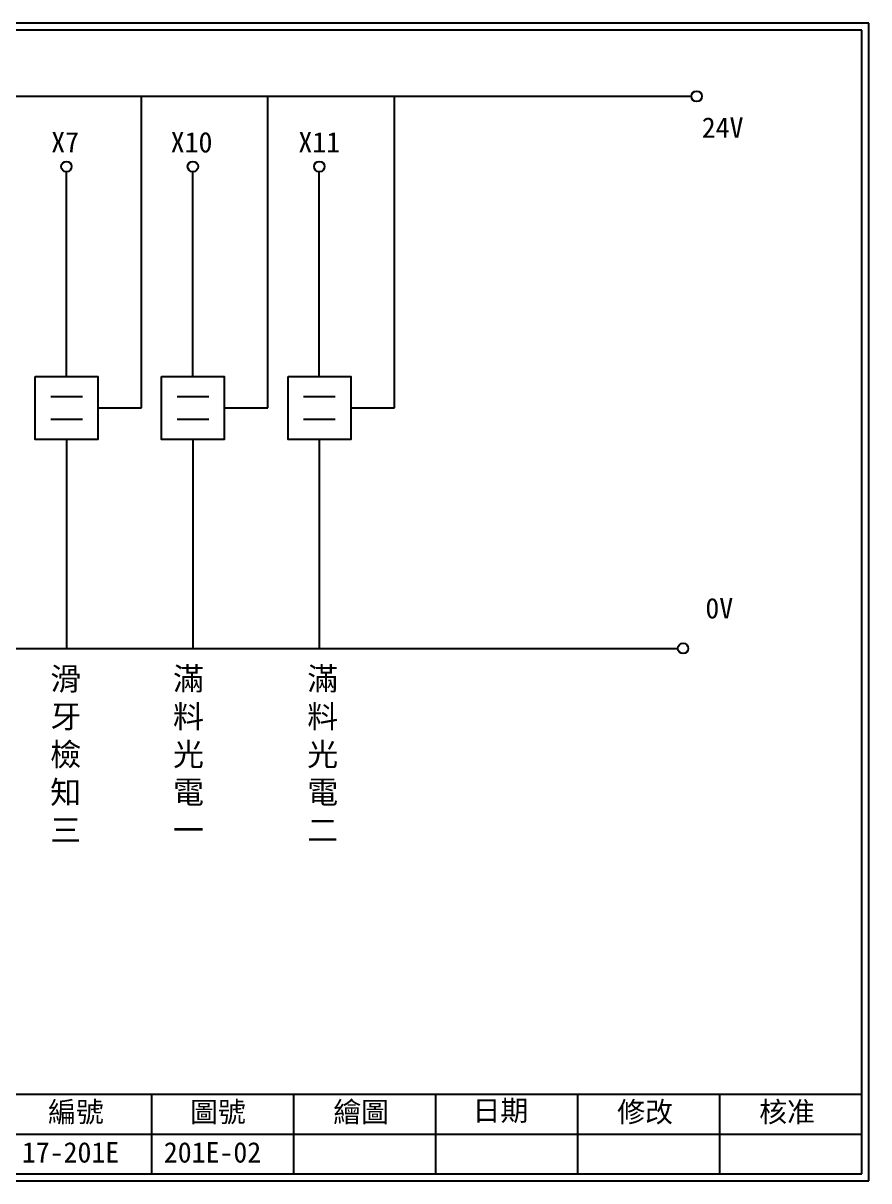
# Model space of a CAD drawing. Extents: x 10 to 297, y 3 to 207.
# Drawn here: x 148.1 to 297, y 3 to 207 of the extents above; entities that cross this region are included whole.
import ezdxf

# ---------------------------------------------------------------- set-up
doc = ezdxf.new("R2010")
doc.units = 0
doc.layers.get('0').update_dxf_attribs({"linetype": 'CONTINUOUS'})
doc.layers.add('圖框層', color=7, linetype='CONTINUOUS')
doc.layers.add('標尺寸層', color=3, linetype='CONTINUOUS')
doc.styles.add('STSL', font='kaiu.ttf')
doc.styles.add('STYLE3', font='')
doc.styles.get('STYLE3').set_extended_font_data('PMingLiU')

msp = doc.modelspace()

# ---------------------------------------------------------------- linework, layer by layer
at = {"color": 0}
for p, q in [((168.93, 139.17), (168.93, 194.08)), ((191.2, 139.17), (191.2, 194.08)), ((213.47, 139.17), (213.47, 194.08)), ((155.7, 144.74), (155.7, 180.77)), ((177.97, 144.74), (177.97, 180.77)), ((200.24, 144.74), (200.24, 180.77)), ((161.22, 139.17), (168.93, 139.17)), ((183.49, 139.17), (191.2, 139.17)), ((205.76, 139.17), (213.47, 139.17)), ((155.7, 133.59), (155.7, 96.81)), ((177.97, 133.59), (177.97, 96.81)), ((200.24, 133.59), (200.24, 96.81))]:
    msp.add_line(p, q, dxfattribs=at)
for points in [[(150.19, 144.74), (161.22, 144.74), (161.22, 133.59), (150.19, 133.59)], [(172.46, 144.74), (183.49, 144.74), (183.49, 133.59), (172.46, 133.59)], [(194.73, 144.74), (205.76, 144.74), (205.76, 133.59), (194.73, 133.59)]]:
    msp.add_lwpolyline(points, close=True, dxfattribs=at)
at = {"layer": '圖框層', "color": 7}
for p, q in [((297, 206.97), (10, 206.97)), ((297, 3), (297, 206.97)), ((295.75, 205.72), (11.25, 205.72)), ((295.75, 4.25), (295.75, 205.72)), ((11.25, 18.25), (295.75, 18.25)), ((170.75, 4.25), (170.75, 18.25)), ((195.75, 4.25), (195.75, 18.25)), ((220.75, 4.25), (220.75, 18.25)), ((245.75, 4.25), (245.75, 18.25)), ((270.75, 4.25), (270.75, 18.25)), ((145.75, 11.25), (295.75, 11.25)), ((11.25, 4.25), (295.75, 4.25)), ((10, 3), (297, 3))]:
    msp.add_line(p, q, dxfattribs=at)
at = {"layer": '標尺寸層', "color": 0}
for p, q in [((39.47, 194.08), (265.76, 194.08)), ((152.94, 141.2), (158.51, 141.2)), ((175.21, 141.2), (180.78, 141.2)), ((197.48, 141.2), (203.05, 141.2)), ((152.94, 137.22), (158.51, 137.22)), ((175.21, 137.22), (180.78, 137.22)), ((197.48, 137.22), (203.05, 137.22)), ((39.68, 96.81), (263.37, 96.81))]:
    msp.add_line(p, q, dxfattribs=at)
for centre in [(266.68, 194.08), (155.7, 181.69), (177.97, 181.69), (200.24, 181.69), (264.29, 96.81)]:
    msp.add_circle(centre, 0.92, dxfattribs=at)

# ---------------------------------------------------------------- texts
at = {"layer": '圖框層', "color": 4, "style": 'STSL'}
for s, p in [('編號', (152.47, 13.34)), ('圖號', (177.47, 13.34)), ('繪圖', (202.69, 13.34)), ('日期', (227.22, 13.59)), ('修改', (252.69, 13.34)), ('核准', (277.69, 13.34)), ('17-201E', (147.86, 6.22)), ('201E-02', (172.86, 6.22))]:
    msp.add_text(s, height=3.6, dxfattribs=at).set_placement(p)
at = {"layer": '標尺寸層', "color": 0, "style": 'STSL'}
for s, p in [('24V', (267.58, 186.77)), ('X7', (153.03, 184.19)), ('X10', (174.07, 184.19)), ('X11', (196.55, 184.19)), ('0V', (268.22, 102.09))]:
    msp.add_text(s, height=3.6, dxfattribs=at).set_placement(p)
at = {"layer": '標尺寸層', "color": 0, "char_height": 4, "attachment_point": 1, "style": 'STYLE3'}
for s, insert, width in [('{\\fDFKai-SB|b0|i0|c136|p65;滑牙檢知三}', (152.85, 93.47), 2.7813), ('{\\fDFKai-SB|b0|i0|c136|p65;滿料光電一}', (174.47, 93.47), 2.1084), ('{\\fDFKai-SB|b0|i0|c136|p65;滿料光電二}', (198.1, 93.47), 2.1084)]:
    msp.add_mtext(s, dxfattribs=dict(at, insert=insert, width=width))

doc.saveas('drawing.dxf')
